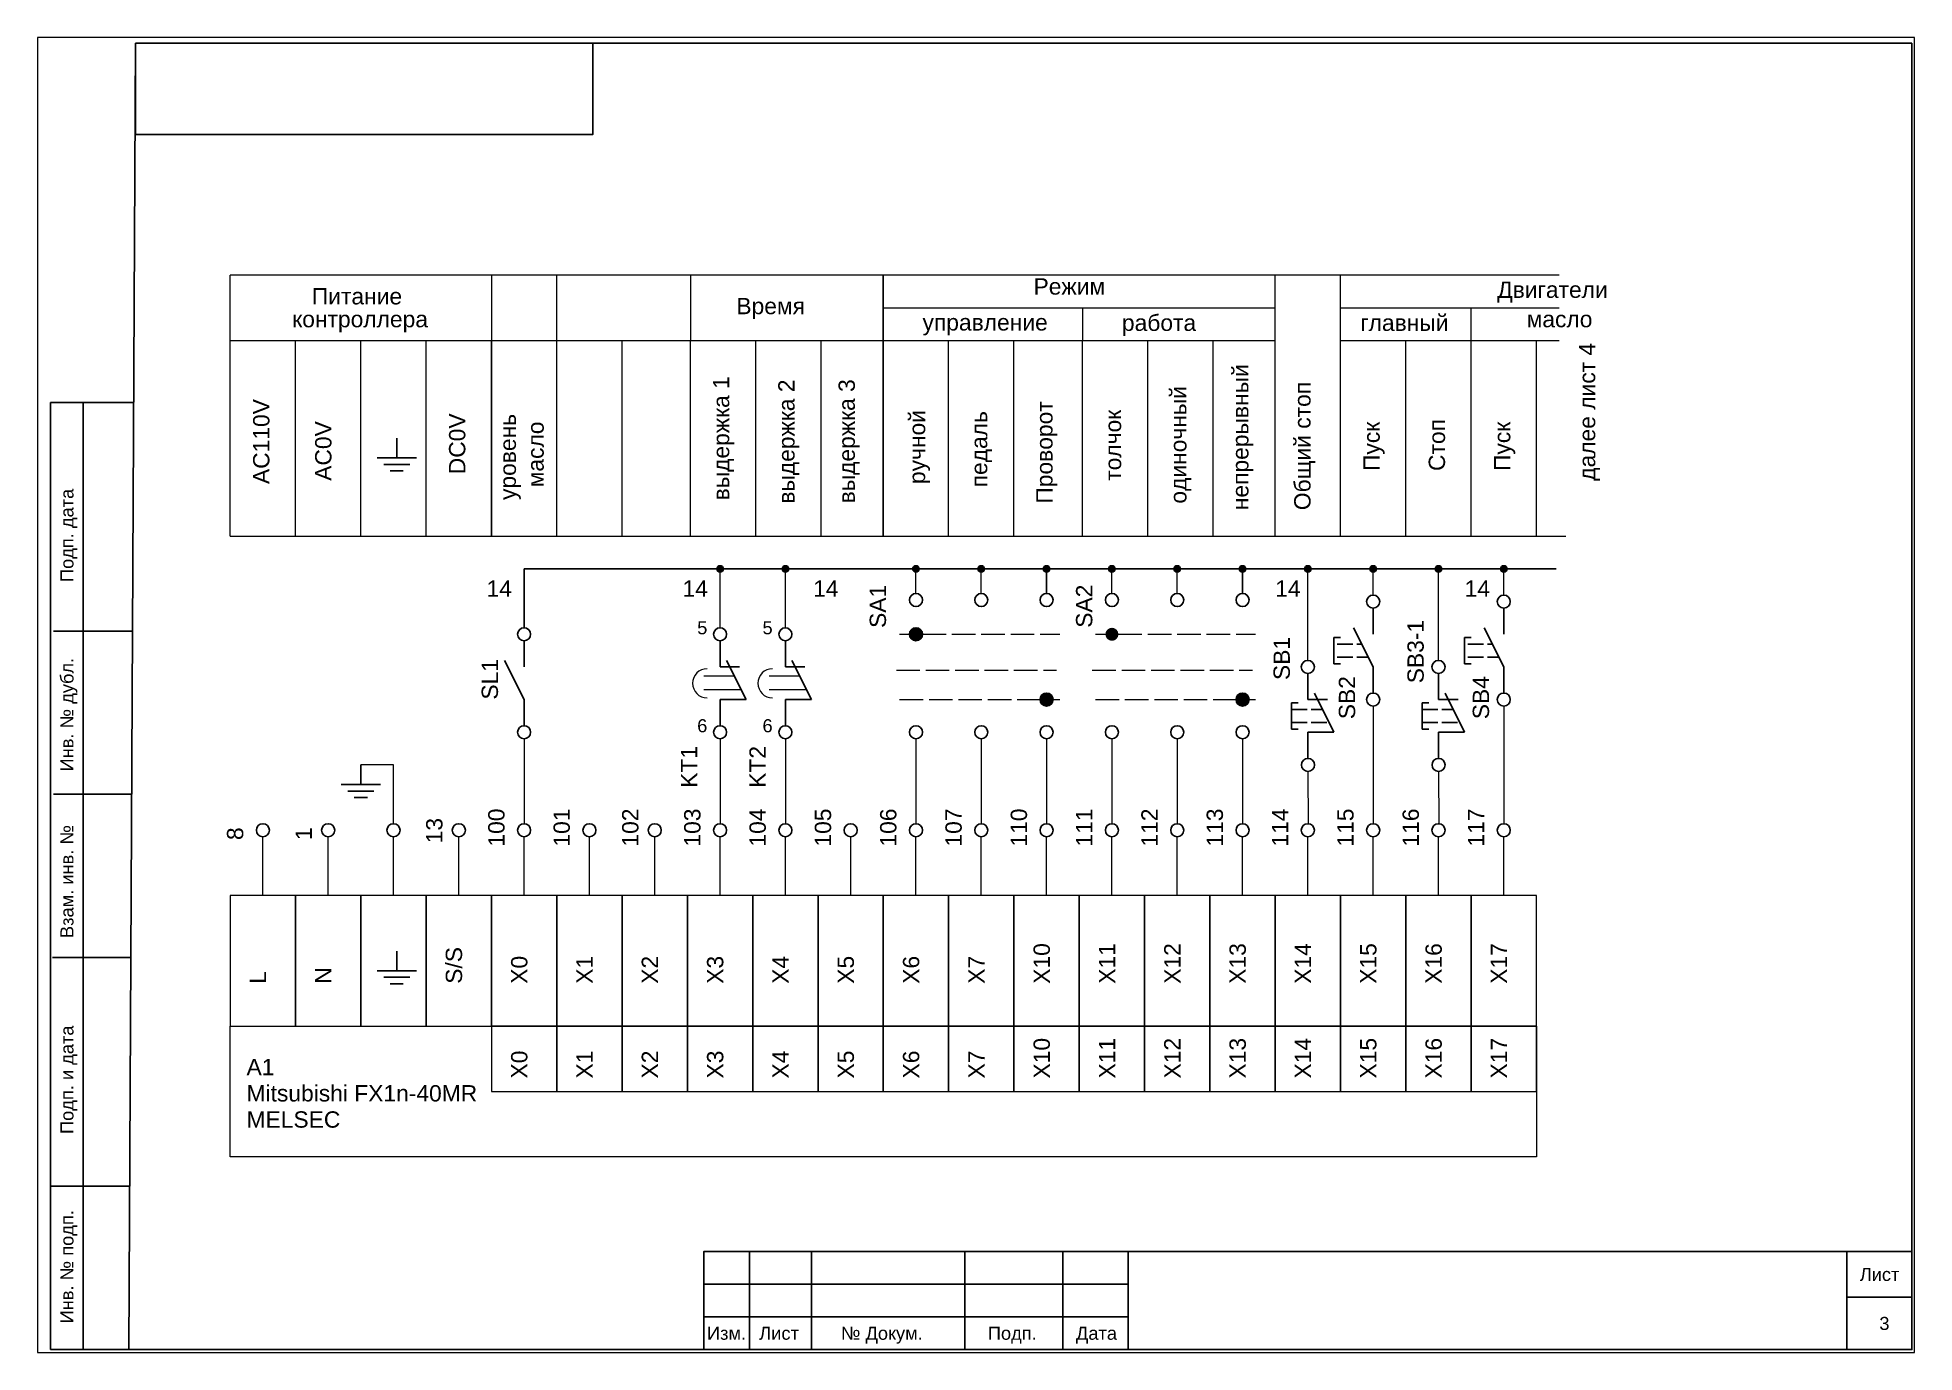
# Paper-space layout 'Лист3' of a CAD drawing. Header units: millimetres. Extents: x 0 to 287, y 0 to 201.
# The model-space entities are those that its viewports show. They can reach past a viewport. Long polylines and large blocks are cut down to what shows.
import ezdxf

# ---------------------------------------------------------------- set-up
doc = ezdxf.new("R2010")
doc.units = ezdxf.units.MM
doc.linetypes.add('ACAD_ISO02W100', pattern=[15, 12, -3])
doc.layers.add('Аппаратура', color=7, linetype='Continuous', lineweight=20)
doc.layers.add('Рамки', color=7, linetype='Continuous', lineweight=25)
doc.styles.get("Standard").update_dxf_attribs({"font": 'arial.ttf'})

msp = doc.modelspace()

# ---------------------------------------------------------------- hatches: boundary and pattern name
h = msp.add_hatch(color=256)
h.dxf.hatch_style = 1
h.paths.add_polyline_path([(2436, 3739.5, 1), (2435, 3739.5, 1)])
h = msp.add_hatch(color=256)
h.dxf.hatch_style = 1
h.paths.add_polyline_path([(2446, 3739.5, 1), (2445, 3739.5, 1)])
h = msp.add_hatch(color=256)
h.dxf.hatch_style = 1
h.paths.add_polyline_path([(2466, 3739.5, 1), (2465, 3739.5, 1)])
h = msp.add_hatch(color=256)
h.dxf.hatch_style = 1
h.paths.add_polyline_path([(2476, 3739.5, 1), (2475, 3739.5, 1)])
h = msp.add_hatch(color=256)
h.dxf.hatch_style = 1
h.paths.add_polyline_path([(2486, 3739.5, 1), (2485, 3739.5, 1)])
h = msp.add_hatch(color=256)
h.dxf.hatch_style = 1
h.paths.add_polyline_path([(2496, 3739.5, 1), (2495, 3739.5, 1)])
h = msp.add_hatch(color=256)
h.dxf.hatch_style = 1
h.paths.add_polyline_path([(2506, 3739.5, 1), (2505, 3739.5, 1)])
h = msp.add_hatch(color=256)
h.dxf.hatch_style = 1
h.paths.add_polyline_path([(2516, 3739.5, 1), (2515, 3739.5, 1)])
h = msp.add_hatch(color=256)
h.dxf.hatch_style = 1
h.paths.add_polyline_path([(2526, 3739.5, 1), (2525, 3739.5, 1)])
h = msp.add_hatch(color=256)
h.dxf.hatch_style = 1
h.paths.add_polyline_path([(2536, 3739.5, 1), (2535, 3739.5, 1)])
h = msp.add_hatch(color=256)
h.dxf.hatch_style = 1
h.paths.add_polyline_path([(2546, 3739.5, 1), (2545, 3739.5, 1)])
h = msp.add_hatch(color=256)
h.dxf.hatch_style = 1
h.paths.add_polyline_path([(2556, 3739.5, 1), (2555, 3739.5, 1)])
at = {"layer": 'Аппаратура'}
h = msp.add_hatch(color=256, dxfattribs=at)
h.dxf.hatch_style = 1
h.set_gradient(color1=(255, 255, 255), centered=1, tint=1)
h.paths.add_polyline_path([(2466.5, 3729.5, 1), (2464.5, 3729.5, 1)])
h = msp.add_hatch(color=256, dxfattribs=at)
h.dxf.hatch_style = 1
h.set_gradient(color1=(255, 255, 255), centered=1, tint=1)
h.paths.add_polyline_path([(2496.5, 3729.5, 1), (2494.5, 3729.5, 1)])
h = msp.add_hatch(color=256, dxfattribs=at)
h.dxf.hatch_style = 1
h.set_gradient(color1=(255, 255, 255), centered=1, tint=1)
h.paths.add_polyline_path([(2486.5, 3719.5, 1), (2484.5, 3719.5, 1)])
h = msp.add_hatch(color=256, dxfattribs=at)
h.dxf.hatch_style = 1
h.set_gradient(color1=(255, 255, 255), centered=1, tint=1)
h.paths.add_polyline_path([(2516.5, 3719.5, 1), (2514.5, 3719.5, 1)])

# ---------------------------------------------------------------- linework, layer by layer
for p, q in [((2386, 3759.5), (2386, 3756.5)), ((2383, 3756.5), (2389, 3756.5)), ((2384, 3755.5), (2388, 3755.5)), ((2385, 3754.5), (2387, 3754.5)), ((2405.5, 3730.5), (2405.5, 3739.5)), ((2405.5, 3739.5), (2563.5, 3739.5)), ((2485.5, 3739.5), (2485.5, 3735.75)), ((2515.5, 3739.5), (2515.5, 3735.75)), ((2535.5, 3733.5), (2535.5, 3729.5)), ((2555.5, 3733.5), (2555.5, 3729.5)), ((2535.5, 3724.5), (2532.5, 3730.5)), ((2555.5, 3724.5), (2552.5, 3730.5)), ((2405.5, 3728.5), (2405.5, 3724.5)), ((2435.5, 3728.5), (2435.5, 3724.5)), ((2445.5, 3728.5), (2445.5, 3724.5)), ((2530.5, 3729), (2529.5, 3729)), ((2529.5, 3729), (2529.5, 3725)), ((2550.5, 3729), (2549.5, 3729)), ((2549.5, 3729), (2549.5, 3725)), ((2405.5, 3719.5), (2402.5, 3725.5)), ((2435.5, 3724.5), (2438.5, 3724.5)), ((2439.5, 3719.5), (2436.5, 3725.5)), ((2445.5, 3724.5), (2448.5, 3724.5)), ((2449.5, 3719.5), (2446.5, 3725.5)), ((2529.5, 3725), (2530.5, 3725)), ((2535.5, 3720.5), (2535.5, 3724.5)), ((2549.5, 3725), (2550.5, 3725)), ((2555.5, 3720.5), (2555.5, 3724.5)), ((2525.5, 3723.5), (2525.5, 3719.5)), ((2545.5, 3723.5), (2545.5, 3719.5)), ((2405.5, 3715.5), (2405.5, 3719.5)), ((2435.5, 3715.5), (2435.5, 3719.5)), ((2435.5, 3719.5), (2439.5, 3719.5)), ((2445.5, 3715.5), (2445.5, 3719.5)), ((2445.5, 3719.5), (2449.5, 3719.5)), ((2524, 3719), (2523, 3719)), ((2523, 3719), (2523, 3715)), ((2525.5, 3719.5), (2528.5, 3719.5)), ((2529.5, 3714.5), (2526.5, 3720.5)), ((2544, 3719), (2543, 3719)), ((2543, 3719), (2543, 3715)), ((2545.5, 3719.5), (2548.5, 3719.5)), ((2549.5, 3714.5), (2546.5, 3720.5)), ((2523, 3715), (2524, 3715)), ((2525.5, 3710.5), (2525.5, 3714.5)), ((2525.5, 3714.5), (2529.5, 3714.5)), ((2543, 3715), (2544, 3715)), ((2545.5, 3710.5), (2545.5, 3714.5)), ((2545.5, 3714.5), (2549.5, 3714.5)), ((2380.5, 3709.5), (2380.5, 3706.5)), ((2377.5, 3706.5), (2383.5, 3706.5)), ((2378.5, 3705.5), (2382.5, 3705.5)), ((2379.5, 3704.5), (2381.5, 3704.5)), ((2386, 3681), (2386, 3678)), ((2383, 3678), (2389, 3678)), ((2384, 3677), (2388, 3677)), ((2385, 3676), (2387, 3676))]:
    msp.add_line(p, q)
at = {"linetype": 'ACAD_ISO02W100', "ltscale": 0.2}
for p, q in [((2530, 3728), (2533.75, 3728)), ((2550, 3728), (2553.75, 3728)), ((2530, 3726), (2534.75, 3726)), ((2550, 3726), (2554.75, 3726)), ((2523, 3718), (2527.75, 3718)), ((2523, 3716), (2528.75, 3716)), ((2543, 3718), (2547.75, 3718)), ((2543, 3716), (2548.75, 3716))]:
    msp.add_line(p, q, dxfattribs=at)
for centre, radius in [((2435.5, 3739.5), 0.5), ((2445.5, 3739.5), 0.5), ((2465.5, 3739.5), 0.5), ((2475.5, 3739.5), 0.5), ((2485.5, 3739.5), 0.5), ((2495.5, 3739.5), 0.5), ((2505.5, 3739.5), 0.5), ((2515.5, 3739.5), 0.5), ((2525.5, 3739.5), 0.5), ((2535.5, 3739.5), 0.5), ((2545.5, 3739.5), 0.5), ((2555.5, 3739.5), 0.5), ((2465.5, 3734.75), 1), ((2475.5, 3734.75), 1), ((2485.5, 3734.75), 1), ((2495.5, 3734.75), 1), ((2505.5, 3734.75), 1), ((2515.5, 3734.75), 1), ((2535.5, 3734.5), 1), ((2555.5, 3734.5), 1), ((2405.5, 3729.5), 1), ((2435.5, 3729.5), 1), ((2445.5, 3729.5), 1), ((2465.5, 3729.5), 1), ((2525.5, 3724.5), 1), ((2545.5, 3724.5), 1), ((2485.5, 3719.5), 1), ((2515.5, 3719.5), 1), ((2535.5, 3719.5), 1), ((2555.5, 3719.5), 1), ((2405.5, 3714.5), 1), ((2435.5, 3714.5), 1), ((2445.5, 3714.5), 1), ((2465.5, 3714.5), 1), ((2475.5, 3714.5), 1), ((2485.5, 3714.5), 1), ((2495.5, 3714.5), 1), ((2505.5, 3714.5), 1), ((2515.5, 3714.5), 1), ((2525.52, 3709.5), 1), ((2545.52, 3709.5), 1), ((2365.5, 3699.5), 1), ((2375.5, 3699.5), 1), ((2385.5, 3699.5), 1), ((2395.5, 3699.5), 1), ((2405.5, 3699.5), 1), ((2415.5, 3699.5), 1), ((2425.5, 3699.5), 1), ((2435.5, 3699.5), 1), ((2445.5, 3699.5), 1), ((2455.5, 3699.5), 1), ((2465.5, 3699.5), 1), ((2475.5, 3699.5), 1), ((2485.5, 3699.5), 1), ((2495.5, 3699.5), 1), ((2505.5, 3699.5), 1), ((2515.5, 3699.5), 1), ((2525.5, 3699.5), 1), ((2535.5, 3699.5), 1), ((2545.5, 3699.5), 1), ((2555.5, 3699.5), 1)]:
    msp.add_circle(centre, radius)
at = {"layer": 'Аппаратура'}
for p, q in [((2460.5, 3784.5), (2360.5, 3784.5)), ((2360.5, 3744.5), (2360.5, 3784.5)), ((2400.5, 3784.5), (2400.5, 3774.5)), ((2410.5, 3744.5), (2410.5, 3784.5)), ((2431, 3784.5), (2431, 3774.5)), ((2460.5, 3784.5), (2460.5, 3774.5)), ((2564, 3784.5), (2460.5, 3784.5)), ((2460.5, 3774.5), (2460.5, 3784.5)), ((2520.5, 3774.5), (2520.5, 3784.5)), ((2530.5, 3774.5), (2530.5, 3784.5)), ((2460.5, 3779.5), (2520.5, 3779.5)), ((2491, 3779.5), (2491, 3774.5)), ((2530.5, 3779.5), (2564, 3779.5)), ((2550.5, 3744.5), (2550.5, 3779.5)), ((2360.5, 3774.5), (2460.5, 3774.5)), ((2370.5, 3744.5), (2370.5, 3774.5)), ((2380.5, 3744.5), (2380.5, 3774.5)), ((2390.5, 3744.5), (2390.5, 3774.5)), ((2400.5, 3774.5), (2400.5, 3744.5)), ((2400.5, 3744.5), (2400.5, 3774.5)), ((2420.5, 3744.5), (2420.5, 3774.5)), ((2431, 3744.5), (2431, 3774.5)), ((2441, 3744.5), (2441, 3774.5)), ((2451, 3744.5), (2451, 3774.5)), ((2460.5, 3774.5), (2520.5, 3774.5)), ((2460.5, 3774.5), (2460.5, 3744.5)), ((2460.5, 3744.5), (2460.5, 3774.5)), ((2470.5, 3744.5), (2470.5, 3774.5)), ((2480.5, 3744.5), (2480.5, 3774.5)), ((2491, 3744.5), (2491, 3774.5)), ((2501, 3744.5), (2501, 3774.5)), ((2511, 3744.5), (2511, 3774.5)), ((2520.5, 3744.5), (2520.5, 3774.5)), ((2520.5, 3744.5), (2520.5, 3774.5)), ((2530.5, 3774.5), (2564, 3774.5)), ((2530.5, 3744.5), (2530.5, 3774.5)), ((2540.5, 3744.5), (2540.5, 3774.5)), ((2560.5, 3744.5), (2560.5, 3774.5)), ((2360.5, 3744.5), (2460.5, 3744.5)), ((2460.5, 3744.5), (2565, 3744.5)), ((2435.5, 3730.5), (2435.5, 3739)), ((2445.5, 3730.5), (2445.5, 3739)), ((2465.5, 3735.75), (2465.5, 3739.5)), ((2475.5, 3735.75), (2475.5, 3739.5)), ((2495.5, 3735.75), (2495.5, 3739.5)), ((2505.5, 3735.75), (2505.5, 3739.5)), ((2525.5, 3725.5), (2525.5, 3739.5)), ((2535.5, 3735.5), (2535.5, 3739.5)), ((2545.5, 3725.5), (2545.5, 3739.5)), ((2555.5, 3735.5), (2555.5, 3739.5)), ((2437.7, 3723.1), (2433, 3723.1)), ((2447.7, 3723.1), (2443, 3723.1)), ((2438.75, 3721), (2433, 3721)), ((2448.75, 3721), (2443, 3721)), ((2535.5, 3718.5), (2535.5, 3700.5)), ((2555.5, 3718.5), (2555.5, 3700.5)), ((2405.5, 3713.5), (2405.5, 3700.5)), ((2435.5, 3713.5), (2435.5, 3700.5)), ((2445.5, 3713.5), (2445.5, 3700.5)), ((2465.5, 3713.5), (2465.5, 3700.5)), ((2475.5, 3713.5), (2475.5, 3700.5)), ((2485.5, 3713.5), (2485.5, 3700.5)), ((2495.5, 3713.5), (2495.5, 3700.5)), ((2505.5, 3713.5), (2505.5, 3700.5)), ((2515.5, 3713.5), (2515.5, 3700.5)), ((2385.5, 3709.5), (2380.5, 3709.5)), ((2385.5, 3700.5), (2385.5, 3709.5)), ((2525.52, 3708.5), (2525.55, 3700.39)), ((2545.5, 3708.5), (2545.55, 3700.39)), ((2365.5, 3689.5), (2365.5, 3698.5)), ((2375.5, 3689.5), (2375.5, 3698.5)), ((2385.5, 3689.5), (2385.5, 3698.5)), ((2395.5, 3689.5), (2395.5, 3698.5)), ((2405.5, 3689.5), (2405.5, 3698.5)), ((2415.5, 3689.5), (2415.5, 3698.5)), ((2425.5, 3689.5), (2425.5, 3698.5)), ((2435.5, 3689.5), (2435.5, 3698.5)), ((2445.5, 3689.5), (2445.5, 3698.5)), ((2455.5, 3689.5), (2455.5, 3698.5)), ((2465.5, 3689.5), (2465.5, 3698.5)), ((2475.5, 3689.5), (2475.5, 3698.5)), ((2485.5, 3689.5), (2485.5, 3698.5)), ((2495.5, 3689.5), (2495.5, 3698.5)), ((2505.5, 3689.5), (2505.5, 3698.5)), ((2515.5, 3689.5), (2515.5, 3698.5)), ((2525.5, 3689.5), (2525.5, 3698.5)), ((2535.5, 3689.5), (2535.5, 3698.5)), ((2545.5, 3689.5), (2545.5, 3698.5)), ((2555.5, 3689.5), (2555.5, 3698.5))]:
    msp.add_line(p, q, dxfattribs=at)
at = {"layer": 'Аппаратура', "linetype": 'ACAD_ISO02W100', "ltscale": 0.3}
for p, q in [((2463, 3729.5), (2464.5, 3729.5)), ((2466.5, 3729.5), (2487.5, 3729.5)), ((2493, 3729.5), (2494.5, 3729.5)), ((2496.5, 3729.5), (2517.5, 3729.5)), ((2462.5, 3724), (2487, 3724)), ((2492.5, 3724), (2517, 3724)), ((2463, 3719.5), (2484.5, 3719.5)), ((2486.5, 3719.5), (2487.5, 3719.5)), ((2493, 3719.5), (2514.5, 3719.5)), ((2516.5, 3719.5), (2517.5, 3719.5))]:
    msp.add_line(p, q, dxfattribs=at)
at = {"layer": 'Аппаратура'}
for points in [[(2360.5, 3669.5), (2370.5, 3669.5), (2370.5, 3689.5), (2360.5, 3689.5)], [(2370.5, 3669.5), (2380.5, 3669.5), (2380.5, 3689.5), (2370.5, 3689.5)], [(2380.5, 3669.5), (2390.5, 3669.5), (2390.5, 3689.5), (2380.5, 3689.5)], [(2390.5, 3669.5), (2400.5, 3669.5), (2400.5, 3689.5), (2390.5, 3689.5)], [(2400.5, 3669.5), (2410.5, 3669.5), (2410.5, 3689.5), (2400.5, 3689.5)], [(2410.5, 3669.5), (2420.5, 3669.5), (2420.5, 3689.5), (2410.5, 3689.5)], [(2420.5, 3669.5), (2430.5, 3669.5), (2430.5, 3689.5), (2420.5, 3689.5)], [(2430.5, 3669.5), (2440.5, 3669.5), (2440.5, 3689.5), (2430.5, 3689.5)], [(2440.5, 3669.5), (2450.5, 3669.5), (2450.5, 3689.5), (2440.5, 3689.5)], [(2450.5, 3669.5), (2460.5, 3669.5), (2460.5, 3689.5), (2450.5, 3689.5)], [(2460.5, 3669.5), (2470.5, 3669.5), (2470.5, 3689.5), (2460.5, 3689.5)], [(2470.5, 3669.5), (2480.5, 3669.5), (2480.5, 3689.5), (2470.5, 3689.5)], [(2480.5, 3669.5), (2490.5, 3669.5), (2490.5, 3689.5), (2480.5, 3689.5)], [(2490.5, 3669.5), (2500.5, 3669.5), (2500.5, 3689.5), (2490.5, 3689.5)], [(2500.5, 3669.5), (2510.5, 3669.5), (2510.5, 3689.5), (2500.5, 3689.5)], [(2510.5, 3669.5), (2520.5, 3669.5), (2520.5, 3689.5), (2510.5, 3689.5)], [(2520.5, 3669.5), (2530.5, 3669.5), (2530.5, 3689.5), (2520.5, 3689.5)], [(2530.5, 3669.5), (2540.5, 3669.5), (2540.5, 3689.5), (2530.5, 3689.5)], [(2540.5, 3669.5), (2550.5, 3669.5), (2550.5, 3689.5), (2540.5, 3689.5)], [(2550.5, 3669.5), (2560.5, 3669.5), (2560.5, 3689.5), (2550.5, 3689.5)], [(2360.5, 3669.5), (2560.5, 3669.5), (2560.5, 3649.5), (2360.5, 3649.5)], [(2400.5, 3659.5), (2410.5, 3659.5), (2410.5, 3669.5), (2400.5, 3669.5)], [(2410.5, 3659.5), (2420.5, 3659.5), (2420.5, 3669.5), (2410.5, 3669.5)], [(2420.5, 3659.5), (2430.5, 3659.5), (2430.5, 3669.5), (2420.5, 3669.5)], [(2430.5, 3659.5), (2440.5, 3659.5), (2440.5, 3669.5), (2430.5, 3669.5)], [(2440.5, 3659.5), (2450.5, 3659.5), (2450.5, 3669.5), (2440.5, 3669.5)], [(2450.5, 3659.5), (2460.5, 3659.5), (2460.5, 3669.5), (2450.5, 3669.5)], [(2460.5, 3659.5), (2470.5, 3659.5), (2470.5, 3669.5), (2460.5, 3669.5)], [(2470.5, 3659.5), (2480.5, 3659.5), (2480.5, 3669.5), (2470.5, 3669.5)], [(2480.5, 3659.5), (2490.5, 3659.5), (2490.5, 3669.5), (2480.5, 3669.5)], [(2490.5, 3659.5), (2500.5, 3659.5), (2500.5, 3669.5), (2490.5, 3669.5)], [(2500.5, 3659.5), (2510.5, 3659.5), (2510.5, 3669.5), (2500.5, 3669.5)], [(2510.5, 3659.5), (2520.5, 3659.5), (2520.5, 3669.5), (2510.5, 3669.5)], [(2520.5, 3659.5), (2530.5, 3659.5), (2530.5, 3669.5), (2520.5, 3669.5)], [(2530.5, 3659.5), (2540.5, 3659.5), (2540.5, 3669.5), (2530.5, 3669.5)], [(2540.5, 3659.5), (2550.5, 3659.5), (2550.5, 3669.5), (2540.5, 3669.5)], [(2550.5, 3659.5), (2560.5, 3659.5), (2560.5, 3669.5), (2550.5, 3669.5)]]:
    msp.add_lwpolyline(points, close=True, dxfattribs=at)
for centre in [(2433.52, 3722), (2443.52, 3722)]:
    msp.add_arc(centre, 2.23, 90, 270, dxfattribs=at)
at = {"layer": 'Рамки'}
for p, q in [((2345, 3620), (2346, 3820)), ((2346, 3820), (2618, 3820)), ((2618, 3820), (2618, 3620)), ((2333, 3765), (2345.72, 3765)), ((2333, 3620), (2333, 3765)), ((2338, 3620), (2338, 3765)), ((2345.42, 3730), (2333.42, 3730)), ((2345.42, 3705), (2333.42, 3705)), ((2345.3, 3680), (2333.3, 3680)), ((2345.12, 3645), (2333.12, 3645)), ((2345.12, 3645), (2333.12, 3645)), ((2345.12, 3645), (2333.12, 3645)), ((2440, 3635), (2440, 3620)), ((2449.5, 3635), (2449.5, 3620)), ((2473, 3635), (2473, 3620)), ((2488, 3635), (2488, 3620)), ((2608, 3635), (2608, 3620)), ((2433, 3630), (2498, 3630)), ((2608, 3628), (2618, 3628)), ((2433, 3625), (2498, 3625)), ((2345, 3620), (2333, 3620)), ((2618, 3620), (2345, 3620))]:
    msp.add_line(p, q, dxfattribs=at)
for points in [[(2346, 3820), (2416, 3820), (2416, 3806), (2346, 3806)], [(2433, 3620), (2433, 3635), (2618, 3635), (2618, 3620)], [(2433, 3635), (2498, 3635), (2498, 3620), (2433, 3620)]]:
    msp.add_lwpolyline(points, close=True, dxfattribs=at)

# ---------------------------------------------------------------- texts
for s, height, p in [('Питание', 2.5, (2373, 3780)), ('Режим', 2.5, (2483.5, 3781.5)), ('Двигатели', 2.5, (2554.5, 3781)), ('Время', 2.5, (2438, 3778.5)), ('контроллера', 2.5, (2370, 3776.5)), ('управление', 2.5, (2466.5, 3776)), ('работа', 2.5, (2497.03, 3775.94)), ('главный', 2.5, (2533.53, 3775.94)), ('масло', 2.5, (2559, 3776.5)), ('14', 2.5, (2399.75, 3735.25)), ('14', 2.5, (2429.75, 3735.25)), ('14', 2.5, (2449.75, 3735.25)), ('14', 2.5, (2520.5, 3735.25)), ('14', 2.5, (2549.5, 3735.25)), ('5', 2, (2432, 3729.5)), ('5', 2, (2442, 3729.5)), ('6', 2, (2432, 3714.5)), ('6', 2, (2442, 3714.5)), ('A1', 2.5, (2363, 3662)), ('Mitsubishi FX1n-40MR', 2.5, (2363, 3657.98)), ('MELSEC', 2.5, (2363, 3653.97))]:
    msp.add_text(s, height=height).set_placement(p)
for s, p in [('далее лист 4', (2569.5, 3753)), ('непрерывный', (2516.41, 3748.5)), ('выдержка 1', (2436.91, 3750)), ('выдержка 2', (2446.91, 3749.5)), ('выдержка 3', (2456.14, 3749.54)), ('Общий стоп', (2525.91, 3748.5)), ('AC110V', (2366.5, 3752.5)), ('Проворот', (2486.41, 3749.5)), ('одиночный', (2506.91, 3749.5)), ('AC0V', (2376, 3753)), ('DC0V', (2396.5, 3754)), ('уровень', (2404.25, 3750.06)), ('масло', (2408.5, 3752)), ('ручной', (2466.91, 3752.5)), ('педаль', (2476.41, 3752)), ('толчок', (2496.91, 3753)), ('Пуск', (2536.5, 3754.5)), ('Стоп', (2546.5, 3754.5)), ('Пуск', (2556.5, 3754.5)), ('SA1', (2460.91, 3730.47)), ('SA2', (2492.5, 3730.5)), ('SB3-1', (2543.24, 3722)), ('SB1', (2522.74, 3722.5)), ('SL1', (2401.5, 3719.5)), ('SB2', (2532.74, 3716.5)), ('SB4', (2553.24, 3716.5)), ('KT1', (2432, 3706)), ('KT2', (2442.5, 3706)), ('100', (2402.5, 3697)), ('101', (2412.5, 3697)), ('102', (2423, 3697)), ('103', (2432.5, 3697)), ('104', (2442.5, 3697)), ('105', (2452.5, 3697)), ('106', (2462.5, 3697)), ('107', (2472.5, 3697)), ('110', (2482.5, 3697)), ('111', (2492.5, 3697)), ('112', (2502.5, 3697)), ('113', (2512.5, 3697)), ('114', (2522.5, 3697)), ('115', (2532.5, 3697)), ('116', (2542.5, 3697)), ('117', (2552.5, 3697)), ('8', (2362.5, 3698)), ('1', (2373, 3698)), ('13', (2393, 3697.5)), ('S/S', (2396, 3676)), ('X10', (2486, 3676)), ('X11', (2496, 3676)), ('X12', (2506, 3676)), ('X13', (2516, 3676)), ('X14', (2526, 3676)), ('X15', (2536, 3676)), ('X16', (2546, 3676)), ('X17', (2556, 3676)), ('X0', (2406, 3676)), ('X1', (2416, 3676)), ('X2', (2426, 3676)), ('X3', (2436, 3676)), ('X4', (2446, 3676)), ('X5', (2456, 3676)), ('X6', (2466, 3676)), ('X7', (2476, 3676)), ('L', (2366, 3676)), ('N', (2376, 3676)), ('X10', (2486, 3661.5)), ('X11', (2496, 3661.5)), ('X12', (2506, 3661.5)), ('X13', (2516, 3661.5)), ('X14', (2526, 3661.5)), ('X15', (2536, 3661.5)), ('X16', (2546, 3661.5)), ('X17', (2556, 3661.5)), ('X0', (2406, 3661.5)), ('X1', (2416, 3661.5)), ('X2', (2426, 3661.5)), ('X3', (2436, 3661.5)), ('X4', (2446, 3661.5)), ('X5', (2456, 3661.5)), ('X6', (2466, 3661.5)), ('X7', (2476, 3661.5))]:
    msp.add_text(s, height=2.5, rotation=90).set_placement(p)
for s, p in [('Подп. дата', (2336.5, 3737.5)), ('Инв. № дубл.', (2336.5, 3708.5)), ('Взам. инв. №', (2336.5, 3683)), ('Подп. и дата', (2336.5, 3653)), ('Инв. № подп.', (2336.5, 3624))]:
    msp.add_text(s, height=2, rotation=90, dxfattribs=at).set_placement(p)
for s, p in [('Лист', (2610, 3630.5)), ('3', (2613, 3623)), ('Изм.', (2433.5, 3621.5)), ('Лист', (2441.5, 3621.5)), ('№ Докум.', (2454, 3621.5)), ('Подп.', (2476.5, 3621.5)), ('Дата', (2490, 3621.5))]:
    msp.add_text(s, height=2, dxfattribs=at).set_placement(p)

psp = doc.layouts.new('Лист3')

# ---------------------------------------------------------------- viewports
at = {"layer": 'Аппаратура'}
psp.add_viewport(center=(143.64, 100.81), size=(287.38, 201.2967), view_center_point=(2474.69, 3720.21), view_height=201.2967, dxfattribs=at)

doc.saveas('drawing.dxf')
